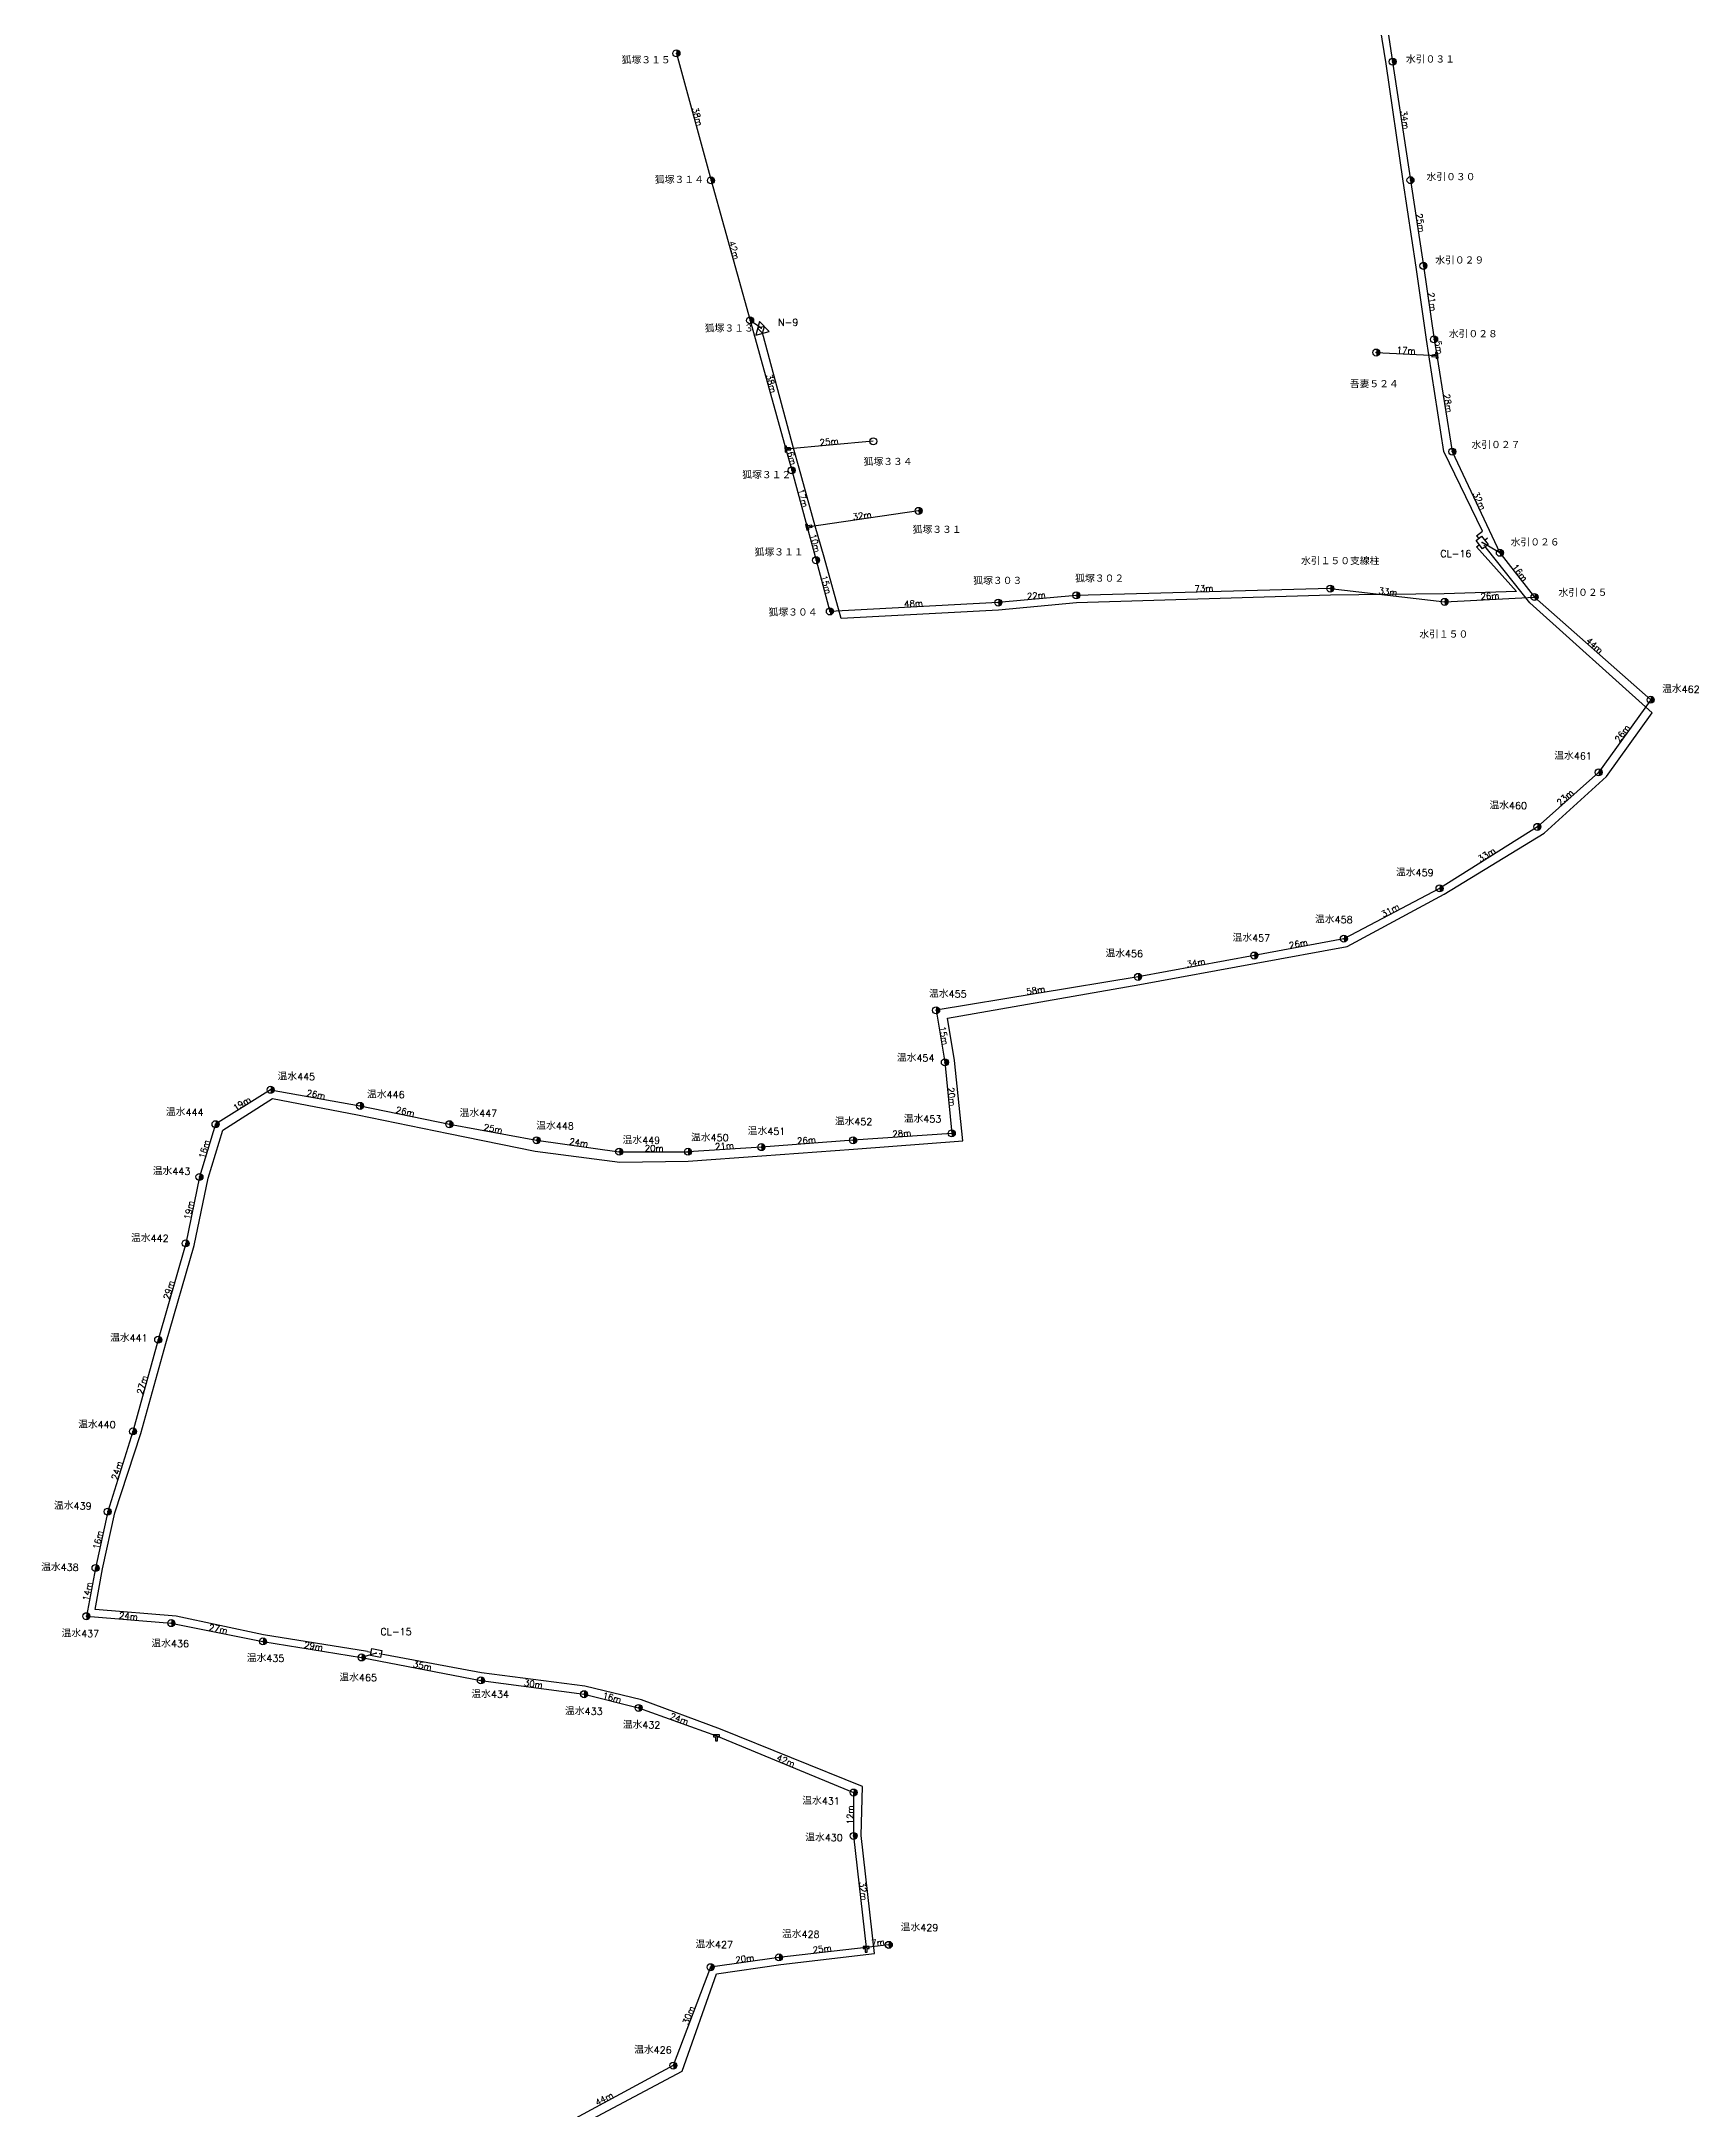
# Model space of a CAD drawing. Extents: x 11718 to 14316, y 5719 to 11395.
# Drawn here: x 11718 to 12191, y 8574 to 9165 of the extents above; entities that cross this region are included whole.
import ezdxf
from ezdxf.enums import TextEntityAlignment as Align

# ---------------------------------------------------------------- set-up
doc = ezdxf.new("R2010")
doc.units = 0
doc.header["$MEASUREMENT"] = 0
doc.header["$PDSIZE"] = 0.5
doc.layers.get('0').update_dxf_attribs({"linetype": 'CONTINUOUS'})
for name, color, linetype in [('DROP', 6, 'CONTINUOUS'), ('IN', 7, 'CONTINUOUS'), ('KAN', 3, 'CONTINUOUS'), ('KPLINK', 2, 'CONTINUOUS'), ('MESSEN', 9, 'CONTINUOUS'), ('POLE', 7, 'CONTINUOUS'), ('SPAN', 7, 'CONTINUOUS')]:
    doc.layers.add(name, color=color, linetype=linetype)
doc.styles.get("Standard").update_dxf_attribs({"font": 'txt', "bigfont": 'extfont'})

# ---------------------------------------------------------------- blocks, each defined once
blk = doc.blocks.new('T_CP')
at = {"color": 0, "linetype": 'BYBLOCK', "const_width": 1}
blk.add_lwpolyline([(0, -0.5, 1), (0, 0.5, -24.142235)], format="xyb", dxfattribs=at)
at = {"color": 0, "linetype": 'BYBLOCK'}
blk.add_circle((0, 0), 1, dxfattribs=at)
blk.add_point((0, 0), dxfattribs=at)
for tag, p, height in [('V1', (1.5, 3), 2), ('V2', (1.5, 0.5), 2), ('V3', (1.8, -0.4), 0.2), ('V4', (1.8, -0.73), 0.2), ('V5', (1.8, -1.1), 0.2), ('V6', (1.8, -1.43), 0.2), ('V7', (1.8, -1.77), 0.2), ('V8', (1.8, -2.1), 0.2)]:
    blk.add_attdef(tag, p, '', height=height, dxfattribs=at)
blk = doc.blocks.new('T_BUN')
at = {"color": 0, "linetype": 'BYBLOCK'}
blk.add_lwpolyline([(-0.84, 0.28), (-0.84, -0.28), (-0.28, -0.28), (-0.28, -1.4), (0.28, -1.4), (0.28, -0.28), (0.84, -0.28), (0.84, 0.28)], close=True, dxfattribs=at)
blk.add_point((0, 0), dxfattribs=at)
for tag, p, height in [('V1', (1.5, 3), 2), ('V2', (1.5, 0.5), 2), ('V3', (1.8, -0.4), 0.2), ('V4', (1.8, -0.73), 0.2), ('V5', (1.8, -1.1), 0.2), ('V6', (1.8, -1.43), 0.2), ('V7', (1.8, -1.77), 0.2), ('V8', (1.8, -2.1), 0.2)]:
    blk.add_attdef(tag, p, '', height=height, dxfattribs=at)
blk = doc.blocks.new('T_WP')
at = {"linetype": 'CONTINUOUS'}
blk.add_circle((0, 0), 1, dxfattribs=at)
for tag, p in [('V1', (1.38, 0.6)), ('V2', (1.38, 0.26)), ('V3', (1.38, -0.07)), ('V5', (2.31, 0.6)), ('V6', (2.31, 0.26)), ('V7', (2.31, -0.07)), ('V4', (1.38, -0.4)), ('V8', (2.31, -0.4))]:
    blk.add_attdef(tag, p, '', height=0.2)
blk = doc.blocks.new('CL_CL1')
at = {"color": 0, "linetype": 'BYBLOCK'}
for p, q in [((0, 0), (1, 0)), ((5, 0), (4, 0))]:
    blk.add_line(p, q, dxfattribs=at)
blk.add_lwpolyline([(1, -1), (1, 1), (4, 1), (4, -1)], close=True, dxfattribs=at)
blk.add_point((2.5, 0), dxfattribs=at)
at = {"layer": 'IN', "color": 0, "linetype": 'BYBLOCK', "const_width": 0.2}
blk.add_lwpolyline([(1.4, 0, 1), (1.6, 0, 1)], format="xyb", close=True, dxfattribs=at)
at = {"color": 0, "linetype": 'BYBLOCK'}
for tag, p, height in [('V1', (4.2, 5.6), 2), ('V3', (4.2, 1.1), 0.2), ('V4', (4.2, 0.8), 0.2), ('V5', (4.2, 0.5), 0.2), ('V6', (4.2, 0.2), 0.2), ('V2', (4.2, 3), 2), ('V7', (4.2, -0.3), 0.2), ('V8', (4.2, -0.6), 0.2)]:
    blk.add_attdef(tag, p, '', height=height, dxfattribs=at)
blk = doc.blocks.new('CL_CL2')
at = {"color": 0, "linetype": 'BYBLOCK'}
for p, q in [((0, 0), (1, 0)), ((2.5, 2), (2.5, 1)), ((5, 0), (4, 0)), ((2.5, -2), (2.5, -1))]:
    blk.add_line(p, q, dxfattribs=at)
blk.add_lwpolyline([(1, -1), (1, 1), (4, 1), (4, -1)], close=True, dxfattribs=at)
blk.add_point((2.5, 0), dxfattribs=at)
at = {"layer": 'IN', "color": 0, "linetype": 'BYBLOCK', "const_width": 0.2}
blk.add_lwpolyline([(1.4, 0, 1), (1.6, 0, 1)], format="xyb", close=True, dxfattribs=at)
at = {"color": 0, "linetype": 'BYBLOCK'}
for tag, p, height in [('V1', (4.2, 5.6), 2), ('V3', (4.2, 1.1), 0.2), ('V4', (4.2, 0.8), 0.2), ('V5', (4.2, 0.5), 0.2), ('V6', (4.2, 0.2), 0.2), ('V2', (4.2, 3), 2), ('V7', (4.2, -0.3), 0.2), ('V8', (4.2, -0.6), 0.2)]:
    blk.add_attdef(tag, p, '', height=height, dxfattribs=at)
blk = doc.blocks.new('NODE_NODE1')
at = {"color": 0, "linetype": 'BYBLOCK'}
blk.add_line((0, 0), (1, 0), dxfattribs=at)
blk.add_lwpolyline([(1, -2), (4.46, 0), (1, 2), (1, -2)], dxfattribs=at)
blk.add_lwpolyline([(2.73, 1), (1, 0), (2.73, -1)], close=True, dxfattribs=at)
blk.add_point((2.5, 0), dxfattribs=at)
for tag, p, height in [('V1', (4.8, 0.4), 2), ('V3', (4.8, -2.8), 0.2), ('V4', (4.8, -3.1), 0.2), ('V5', (4.8, -3.4), 0.2), ('V6', (4.8, -3.7), 0.2), ('V7', (4.8, -4), 0.2), ('V8', (4.8, -4.3), 0.2), ('V2', (4.8, -2.2), 2)]:
    blk.add_attdef(tag, p, '', height=height, dxfattribs=at)

msp = doc.modelspace()

# ---------------------------------------------------------------- linework, layer by layer
at = {"layer": 'DROP', "elevation": 2}
msp.add_lwpolyline([(12128.44, 9020.64), (12139.85, 9007.88), (12119.17, 9007.23), (12086.71, 9006.89), (12014.11, 9004.68), (11991.85, 9002.58), (11946.89, 9000.15), (11942.01, 9017.73), (11939.48, 9026.55), (11934.91, 9043.15), (11933.34, 9048.82), (11924.7, 9080.71)], dxfattribs=at)
at = {"layer": 'KAN', "elevation": 2}
for points in [[(12128.45, 9023.85), (12130.12, 9025.09), (12119.06, 9047.92), (12114.76, 9075.48), (12114.1, 9079.89), (12111.15, 9100.54), (12107.43, 9125.11), (12102.57, 9158.63), (12099.05, 9180.4), (12096.01, 9200.53), (12093.24, 9221.01), (12092.06, 9252.81), (12092.6, 9275.73), (12092.72, 9281.46), (12096.03, 9310.95), (12097.14, 9315.08), (12102.43, 9348.2), (12106.9, 9391.39), (12111.72, 9422.57), (12112.61, 9431.26), (12114.7, 9454.71), (12111.48, 9481.71), (12144.16, 9486.02)], [(11811.62, 8705.16), (11781.91, 8709.85), (11756.97, 8715.17), (11733.82, 8717.12), (11735.9, 8728.72), (11739.4, 8744.71), (11746.79, 8767.39), (11753.94, 8793.09), (11762.08, 8821.13), (11766.06, 8840.29), (11770.27, 8854.05), (11784.48, 8863.08), (11808.73, 8858.38), (11834.73, 8853.06), (11859.49, 8848.03), (11883.71, 8844.93), (11903.23, 8845.21), (11924.28, 8846.68), (11950.41, 8848.64), (11981.64, 8850.96), (11979.26, 8873.94), (11977.25, 8886.03), (12032.19, 8895.63), (12065.47, 8901.71), (12091.47, 8906.54), (12119.21, 8921.42), (12147.78, 8938.85), (12165.58, 8955.04), (12178.62, 8973.27), (12143.66, 9004.68), (12131.56, 9019.93)], [(11862.24, 8564.43), (11901.47, 8585.28), (11911.32, 8613.07), (11929.72, 8615.71), (11956.48, 8618.89), (11952.6, 8652.61), (11952.96, 8666.56), (11912.41, 8682.98), (11889.86, 8691.28), (11873.71, 8695.2), (11844.12, 8698.99), (11816.52, 8704.2)]]:
    msp.add_lwpolyline(points, dxfattribs=at)
at = {"layer": 'KPLINK'}
for p, q in [((11924.05, 9083.12, -2), (11920.91, 9085.34)), ((12135.09, 9018.95), (12130, 9021.89, 2)), ((11814.07, 8704.68), (11809.9, 8703.41))]:
    msp.add_line(p, q, dxfattribs=at)
at = {"layer": 'MESSEN'}
for p, q in [((12101.31, 9180.22), (12104.46, 9159.24)), ((11899.86, 9161.6), (11909.75, 9125.34)), ((12104.46, 9159.24), (12109.56, 9125.4)), ((11909.75, 9125.34), (11920.91, 9085.34)), ((12109.56, 9125.4), (12113.25, 9100.92)), ((12113.25, 9100.92), (12116.31, 9079.91)), ((11920.91, 9085.34), (11931.1, 9048.6)), ((12116.31, 9079.91), (12117.05, 9075.33)), ((12099.78, 9076.17), (12117.05, 9075.33)), ((12117.05, 9075.33), (12121.5, 9047.85)), ((11956.09, 9050.8), (11931.1, 9048.6)), ((11931.1, 9048.6), (11932.78, 9042.52)), ((12121.5, 9047.85), (12135.09, 9018.95)), ((11932.78, 9042.52), (11937.21, 9026.28)), ((11969.04, 9030.94), (11937.21, 9026.28)), ((11937.21, 9026.28), (11939.74, 9016.84)), ((11939.74, 9016.84), (11943.68, 9002.2)), ((12135.09, 9018.95), (12144.99, 9006.31)), ((12086.63, 9008.73), (12014.09, 9006.8)), ((12086.63, 9008.73), (12119.33, 9004.94)), ((11991.8, 9004.73), (11943.68, 9002.2)), ((12014.09, 9006.8), (11991.8, 9004.73)), ((12119.33, 9004.94), (12144.99, 9006.31)), ((12144.99, 9006.31), (12178.2, 8976.98)), ((12178.2, 8976.98), (12163.3, 8956.24)), ((12163.3, 8956.24), (12145.82, 8940.67)), ((12145.82, 8940.67), (12117.86, 8923.1)), ((12117.86, 8923.1), (12090.52, 8908.71)), ((12090.52, 8908.71), (12064.94, 8903.92)), ((12064.94, 8903.92), (12031.74, 8897.82)), ((12031.74, 8897.82), (11974.04, 8888.27)), ((11974.04, 8888.27), (11976.54, 8873.42)), ((11976.54, 8873.42), (11978.51, 8853.12)), ((11783.91, 8865.56), (11768.18, 8855.74)), ((11783.91, 8865.56), (11809.46, 8860.98)), ((11809.46, 8860.98), (11835.01, 8855.74)), ((11768.18, 8855.74), (11763.59, 8840.68)), ((11835.01, 8855.74), (11859.91, 8851.15)), ((11859.91, 8851.15), (11883.5, 8847.88)), ((11924.12, 8849.19), (11903.16, 8847.88)), ((11950.33, 8851.15), (11924.12, 8849.19)), ((11978.51, 8853.12), (11950.33, 8851.15)), ((11883.5, 8847.88), (11903.16, 8847.88)), ((11763.59, 8840.68), (11759.66, 8821.69)), ((11759.66, 8821.69), (11751.8, 8794.18)), ((11751.8, 8794.18), (11744.59, 8767.99)), ((11744.59, 8767.99), (11737.39, 8745.07)), ((11737.39, 8745.07), (11733.9, 8728.95)), ((11733.9, 8728.95), (11731.28, 8715.2)), ((11731.28, 8715.2), (11755.52, 8713.23)), ((11755.52, 8713.23), (11781.73, 8708)), ((11781.73, 8708), (11809.9, 8703.41)), ((11809.9, 8703.41), (11843.98, 8696.86)), ((11843.98, 8696.86), (11873.46, 8692.93)), ((11873.46, 8692.93), (11889.05, 8689)), ((11889.05, 8689), (11911.31, 8680.99)), ((11911.31, 8680.99), (11950.46, 8664.84)), ((11950.46, 8664.84), (11950.46, 8652.43)), ((11950.46, 8652.43), (11954.05, 8620.61)), ((11929.15, 8617.74), (11909.6, 8614.94)), ((11954.05, 8620.61), (11929.15, 8617.74)), ((11960.52, 8621.33), (11954.05, 8620.61)), ((11909.6, 8614.94), (11898.95, 8586.83)), ((11898.95, 8586.83), (11860.33, 8566.05))]:
    msp.add_line(p, q, dxfattribs=at)

# ---------------------------------------------------------------- block references
at = {"layer": 'DROP'}
ref = msp.add_blockref('NODE_NODE1', (11924.7, 9080.71), dxfattribs=dict(at, rotation=104.9601140007496))
ref.add_attrib('V1', 'N-9', (11928.87, 9083.81), dxfattribs={"layer": '0', "height": 2})
at = {"layer": 'KAN'}
ref = msp.add_blockref('CL_CL2', (12131.56, 9019.93, 2), dxfattribs=dict(at, rotation=128.4452285559488))
ref.add_attrib('V1', 'CL-16', (12118.06, 9017.73, 2), dxfattribs={"layer": '0', "height": 2})
ref = msp.add_blockref('CL_CL1', (11816.52, 8704.2, 2), dxfattribs=dict(at, rotation=168.9758948608044))
ref.add_attrib('V1', 'CL-15', (11815.29, 8709.81, 2), dxfattribs={"layer": '0', "height": 2})
at = {"layer": 'POLE'}
ref = msp.add_blockref('T_CP', (11899.86, 9161.6), dxfattribs=at)
ref.add_attrib('V1', '狐塚３１５', (11884.21, 9158.58), dxfattribs={"layer": '0', "height": 2})
ref = msp.add_blockref('T_CP', (12104.46, 9159.24), dxfattribs=at)
ref.add_attrib('V1', '水引０３１', (12108.26, 9158.8), dxfattribs={"layer": '0', "height": 2})
ref = msp.add_blockref('T_CP', (11909.75, 9125.34), dxfattribs=at)
ref.add_attrib('V1', '狐塚３１４', (11893.7, 9124.4), dxfattribs={"layer": '0', "height": 2})
ref = msp.add_blockref('T_CP', (12109.56, 9125.4), dxfattribs=at)
ref.add_attrib('V1', '水引０３０', (12114.13, 9125.2), dxfattribs={"layer": '0', "height": 2})
ref = msp.add_blockref('T_CP', (12113.25, 9100.92), dxfattribs=at)
ref.add_attrib('V1', '水引０２９', (12116.63, 9101.39), dxfattribs={"layer": '0', "height": 2})
ref = msp.add_blockref('T_CP', (11920.91, 9085.34), dxfattribs=at)
ref.add_attrib('V1', '狐塚３１３', (11907.96, 9081.95), dxfattribs={"layer": '0', "height": 2})
ref = msp.add_blockref('T_CP', (12116.31, 9079.91), dxfattribs=at)
ref.add_attrib('V1', '水引０２８', (12120.51, 9080.34), dxfattribs={"layer": '0', "height": 2})
ref = msp.add_blockref('T_CP', (12099.78, 9076.17), dxfattribs=at)
ref.add_attrib('V1', '吾妻５２４', (12092.21, 9066.06), dxfattribs={"layer": '0', "height": 2})
for p, rotation in [((12117.05, 9075.33), 276.281792009957), ((11931.1, 9048.6), 93.2712183431851), ((11937.21, 9026.28), 102.2435642814742)]:
    msp.add_blockref('T_BUN', p, dxfattribs=dict(at, rotation=rotation))
ref = msp.add_blockref('T_WP', (11956.09, 9050.8), dxfattribs=at)
ref.add_attrib('V1', '狐塚３３４', (11953.33, 9043.83), dxfattribs={"layer": '0', "height": 2})
ref = msp.add_blockref('T_CP', (12121.5, 9047.85), dxfattribs=at)
ref.add_attrib('V1', '水引０２７', (12126.98, 9048.67), dxfattribs={"layer": '0', "height": 2})
ref = msp.add_blockref('T_CP', (11932.78, 9042.52), dxfattribs=at)
ref.add_attrib('V1', '狐塚３１２', (11918.66, 9040.08), dxfattribs={"layer": '0', "height": 2})
ref = msp.add_blockref('T_CP', (11969.04, 9030.94), dxfattribs=at)
ref.add_attrib('V1', '狐塚３３１', (11967.34, 9024.45), dxfattribs={"layer": '0', "height": 2})
ref = msp.add_blockref('T_CP', (11939.74, 9016.84), dxfattribs=at)
ref.add_attrib('V1', '狐塚３１１', (11922.19, 9018), dxfattribs={"layer": '0', "height": 2})
ref = msp.add_blockref('T_CP', (12135.09, 9018.95), dxfattribs=at)
ref.add_attrib('V1', '水引０２６', (12138.17, 9020.85), dxfattribs={"layer": '0', "height": 2})
ref = msp.add_blockref('T_CP', (12086.63, 9008.73), dxfattribs=at)
ref.add_attrib('V1', '水引１５０支線柱', (12078.29, 9015.51), dxfattribs={"layer": '0', "height": 2})
ref = msp.add_blockref('T_CP', (11991.8, 9004.73), dxfattribs=at)
ref.add_attrib('V1', '狐塚３０３', (11984.65, 9009.86), dxfattribs={"layer": '0', "height": 2})
ref = msp.add_blockref('T_CP', (12014.09, 9006.8), dxfattribs=at)
ref.add_attrib('V1', '狐塚３０２', (12013.77, 9010.51), dxfattribs={"layer": '0', "height": 2})
ref = msp.add_blockref('T_CP', (12144.99, 9006.31), dxfattribs=at)
ref.add_attrib('V1', '水引０２５', (12151.84, 9006.46), dxfattribs={"layer": '0', "height": 2})
ref = msp.add_blockref('T_CP', (11943.68, 9002.2), dxfattribs=at)
ref.add_attrib('V1', '狐塚３０４', (11926.17, 9000.83), dxfattribs={"layer": '0', "height": 2})
ref = msp.add_blockref('T_CP', (12119.33, 9004.94), dxfattribs=at)
ref.add_attrib('V1', '水引１５０', (12112.08, 8994.54), dxfattribs={"layer": '0', "height": 2})
ref = msp.add_blockref('T_CP', (12178.2, 8976.98), dxfattribs=at)
ref.add_attrib('V1', '温水462', (12181.44, 8979), dxfattribs={"layer": '0', "height": 2})
ref = msp.add_blockref('T_CP', (12163.3, 8956.24), dxfattribs=at)
ref.add_attrib('V1', '温水461', (12150.63, 8959.91), dxfattribs={"layer": '0', "height": 2})
ref = msp.add_blockref('T_CP', (12145.82, 8940.67), dxfattribs=at)
ref.add_attrib('V1', '温水460', (12132.12, 8945.72), dxfattribs={"layer": '0', "height": 2})
ref = msp.add_blockref('T_CP', (12117.86, 8923.1), dxfattribs=at)
ref.add_attrib('V1', '温水459', (12105.41, 8926.59), dxfattribs={"layer": '0', "height": 2})
ref = msp.add_blockref('T_CP', (12090.52, 8908.71), dxfattribs=at)
ref.add_attrib('V1', '温水458', (12082.29, 8913.17), dxfattribs={"layer": '0', "height": 2})
ref = msp.add_blockref('T_CP', (12064.94, 8903.92), dxfattribs=at)
ref.add_attrib('V1', '温水457', (12058.72, 8907.95), dxfattribs={"layer": '0', "height": 2})
ref = msp.add_blockref('T_CP', (12031.74, 8897.82), dxfattribs=at)
ref.add_attrib('V1', '温水456', (12022.42, 8903.42), dxfattribs={"layer": '0', "height": 2})
ref = msp.add_blockref('T_CP', (11974.04, 8888.27), dxfattribs=at)
ref.add_attrib('V1', '温水455', (11972.02, 8891.93), dxfattribs={"layer": '0', "height": 2})
ref = msp.add_blockref('T_CP', (11976.54, 8873.42), dxfattribs=at)
ref.add_attrib('V1', '温水454', (11962.82, 8873.65), dxfattribs={"layer": '0', "height": 2})
ref = msp.add_blockref('T_CP', (11783.91, 8865.56), dxfattribs=at)
ref.add_attrib('V1', '温水445', (11785.88, 8868.3), dxfattribs={"layer": '0', "height": 2})
ref = msp.add_blockref('T_CP', (11768.18, 8855.74), dxfattribs=at)
ref.add_attrib('V1', '温水444', (11753.98, 8858.17), dxfattribs={"layer": '0', "height": 2})
ref = msp.add_blockref('T_CP', (11809.46, 8860.98), dxfattribs=at)
ref.add_attrib('V1', '温水446', (11811.46, 8863.15), dxfattribs={"layer": '0', "height": 2})
ref = msp.add_blockref('T_CP', (11835.01, 8855.74), dxfattribs=at)
ref.add_attrib('V1', '温水447', (11837.9, 8857.89), dxfattribs={"layer": '0', "height": 2})
ref = msp.add_blockref('T_CP', (11859.91, 8851.15), dxfattribs=at)
ref.add_attrib('V1', '温水448', (11859.79, 8854.24), dxfattribs={"layer": '0', "height": 2})
ref = msp.add_blockref('T_CP', (11924.12, 8849.19), dxfattribs=at)
ref.add_attrib('V1', '温水451', (11920.21, 8852.73), dxfattribs={"layer": '0', "height": 2})
ref = msp.add_blockref('T_CP', (11950.33, 8851.15), dxfattribs=at)
ref.add_attrib('V1', '温水452', (11945.09, 8855.44), dxfattribs={"layer": '0', "height": 2})
ref = msp.add_blockref('T_CP', (11978.51, 8853.12), dxfattribs=at)
ref.add_attrib('V1', '温水453', (11964.81, 8856.23), dxfattribs={"layer": '0', "height": 2})
ref = msp.add_blockref('T_CP', (11883.5, 8847.88), dxfattribs=at)
ref.add_attrib('V1', '温水449', (11884.45, 8850.16), dxfattribs={"layer": '0', "height": 2})
ref = msp.add_blockref('T_CP', (11903.16, 8847.88), dxfattribs=at)
ref.add_attrib('V1', '温水450', (11904, 8850.85), dxfattribs={"layer": '0', "height": 2})
ref = msp.add_blockref('T_CP', (11763.59, 8840.68), dxfattribs=at)
ref.add_attrib('V1', '温水443', (11750.24, 8841.28), dxfattribs={"layer": '0', "height": 2})
ref = msp.add_blockref('T_CP', (11759.66, 8821.69), dxfattribs=at)
ref.add_attrib('V1', '温水442', (11744.04, 8822.13), dxfattribs={"layer": '0', "height": 2})
ref = msp.add_blockref('T_CP', (11751.8, 8794.18), dxfattribs=at)
ref.add_attrib('V1', '温水441', (11738.05, 8793.63), dxfattribs={"layer": '0', "height": 2})
ref = msp.add_blockref('T_CP', (11744.59, 8767.99), dxfattribs=at)
ref.add_attrib('V1', '温水440', (11728.93, 8768.88), dxfattribs={"layer": '0', "height": 2})
ref = msp.add_blockref('T_CP', (11737.39, 8745.07), dxfattribs=at)
ref.add_attrib('V1', '温水439', (11722.02, 8745.72), dxfattribs={"layer": '0', "height": 2})
ref = msp.add_blockref('T_CP', (11733.9, 8728.95), dxfattribs=at)
ref.add_attrib('V1', '温水438', (11718.34, 8728.12), dxfattribs={"layer": '0', "height": 2})
ref = msp.add_blockref('T_CP', (11731.28, 8715.2), dxfattribs=at)
ref.add_attrib('V1', '温水437', (11724.18, 8709.25), dxfattribs={"layer": '0', "height": 2})
ref = msp.add_blockref('T_CP', (11755.52, 8713.23), dxfattribs=at)
ref.add_attrib('V1', '温水436', (11749.84, 8706.33), dxfattribs={"layer": '0', "height": 2})
ref = msp.add_blockref('T_CP', (11781.73, 8708), dxfattribs=at)
ref.add_attrib('V1', '温水435', (11777.11, 8702.19), dxfattribs={"layer": '0', "height": 2})
ref = msp.add_blockref('T_CP', (11809.9, 8703.41), dxfattribs=at)
ref.add_attrib('V1', '温水465', (11803.54, 8696.61), dxfattribs={"layer": '0', "height": 2})
ref = msp.add_blockref('T_CP', (11843.98, 8696.86), dxfattribs=at)
ref.add_attrib('V1', '温水434', (11841.27, 8691.89), dxfattribs={"layer": '0', "height": 2})
ref = msp.add_blockref('T_CP', (11873.46, 8692.93), dxfattribs=at)
ref.add_attrib('V1', '温水433', (11868.01, 8687.01), dxfattribs={"layer": '0', "height": 2})
ref = msp.add_blockref('T_CP', (11889.05, 8689), dxfattribs=at)
ref.add_attrib('V1', '温水432', (11884.52, 8683.1), dxfattribs={"layer": '0', "height": 2})
for p in [(11911.31, 8680.99), (11954.05, 8620.61)]:
    msp.add_blockref('T_BUN', p, dxfattribs=at)
ref = msp.add_blockref('T_CP', (11950.46, 8664.84), dxfattribs=at)
ref.add_attrib('V1', '温水431', (11935.78, 8661.43), dxfattribs={"layer": '0', "height": 2})
ref = msp.add_blockref('T_CP', (11950.46, 8652.43), dxfattribs=at)
ref.add_attrib('V1', '温水430', (11936.63, 8650.91), dxfattribs={"layer": '0', "height": 2})
ref = msp.add_blockref('T_CP', (11929.15, 8617.74), dxfattribs=at)
ref.add_attrib('V1', '温水428', (11929.98, 8623.36), dxfattribs={"layer": '0', "height": 2})
ref = msp.add_blockref('T_CP', (11960.52, 8621.33), dxfattribs=at)
ref.add_attrib('V1', '温水429', (11963.91, 8625.26), dxfattribs={"layer": '0', "height": 2})
ref = msp.add_blockref('T_CP', (11909.6, 8614.94), dxfattribs=at)
ref.add_attrib('V1', '温水427', (11905.29, 8620.41), dxfattribs={"layer": '0', "height": 2})
ref = msp.add_blockref('T_CP', (11898.95, 8586.83), dxfattribs=at)
ref.add_attrib('V1', '温水426', (11887.75, 8590.27), dxfattribs={"layer": '0', "height": 2})

# ---------------------------------------------------------------- texts
at = {"layer": 'SPAN'}
for s, rotation, p in [('38m', 285, (11905.83, 9143.53)), ('34m', 279, (12107.98, 9142.58)), ('25m', 279, (12112.42, 9113.19)), ('42m', 286, (11916.36, 9105.38)), ('21m', 278, (12115.75, 9090.67)), ('5m', 279, (12117.69, 9077.61)), ('17m', 357, (12108.32, 9076.76)), ('38m', 285, (11926.95, 9067.29)), ('28m', 279, (12120.28, 9061.67)), ('25m', 5, (11943.46, 9050.69)), ('6m', 285, (11932.86, 9045.97)), ('17m', 285, (11935.98, 9034.58)), ('32m', 295, (12129.22, 9033.79)), ('32m', 8, (11952.87, 9029.58)), ('10m', 285, (11939.47, 9021.71)), ('16m', 308, (12140.81, 9013.27)), ('15m', 285, (11942.65, 9009.86)), ('73m', 2, (12050.55, 9008.77)), ('33m', 353, (12103.13, 9007.83)), ('48m', 3, (11967.59, 9004.46)), ('22m', 5, (12002.66, 9006.74)), ('26m', 3, (12132.26, 9006.63)), ('44m', 319, (12162.14, 8992.5)), ('26m', 54, (12170.07, 8967.38)), ('23m', 42, (12153.74, 8949.06)), ('33m', 32, (12131.3, 8932.73)), ('31m', 28, (12103.77, 8916.81)), ('26m', 11, (12077.53, 8907.29)), ('34m', 10, (12048.27, 8901.87)), ('58m', 9, (12002.49, 8893.99)), ('15m', 280, (11976.27, 8881.04)), ('20m', 276, (11978.5, 8863.56)), ('19m', 32, (11775.71, 8861.62)), ('26m', 350, (11796.88, 8864.25)), ('26m', 348, (11822.4, 8859.34)), ('25m', 350, (11847.49, 8854.46)), ('16m', 73, (11764.97, 8848.62)), ('24m', 352, (11871.94, 8850.49)), ('21m', 4, (11913.57, 8849.53)), ('26m', 4, (11937.01, 8851.16)), ('28m', 4, (11964.23, 8853.12)), ('19m', 78, (11760.61, 8831.19)), ('29m', 74, (11754.82, 8808.4)), ('27m', 75, (11747.21, 8781.27)), ('24m', 73, (11740.03, 8756.82)), ('16m', 78, (11734.61, 8736.98)), ('14m', 79, (11731.61, 8722.26)), ('24m', 355, (11743.32, 8715.23)), ('27m', 349, (11768.96, 8711.57)), ('29m', 351, (11796.2, 8706.65)), ('35m', 349, (11827.28, 8701.09)), ('30m', 352, (11858.98, 8695.87)), ('16m', 346, (11881.46, 8691.95)), ('24m', 340, (11900.68, 8685.88)), ('42m', 338, (11931.11, 8673.9)), ('12m', 90, (11949.46, 8658.43)), ('32m', 276, (11953.25, 8636.65)), ('20m', 8, (11919.36, 8617.35)), ('25m', 7, (11941.45, 8620.16)), ('7m', 6, (11957.42, 8621.99)), ('30m', 69, (11903.33, 8601.21)), ('44m', 28, (11879.23, 8577.35))]:
    msp.add_text(s, height=1.8, rotation=rotation, dxfattribs=at).set_placement(p, align=Align.MIDDLE_CENTER)
msp.add_text('20m', height=1.8, dxfattribs=at).set_placement((11893.5, 8848.88), align=Align.MIDDLE_CENTER)

doc.saveas('drawing.dxf')
